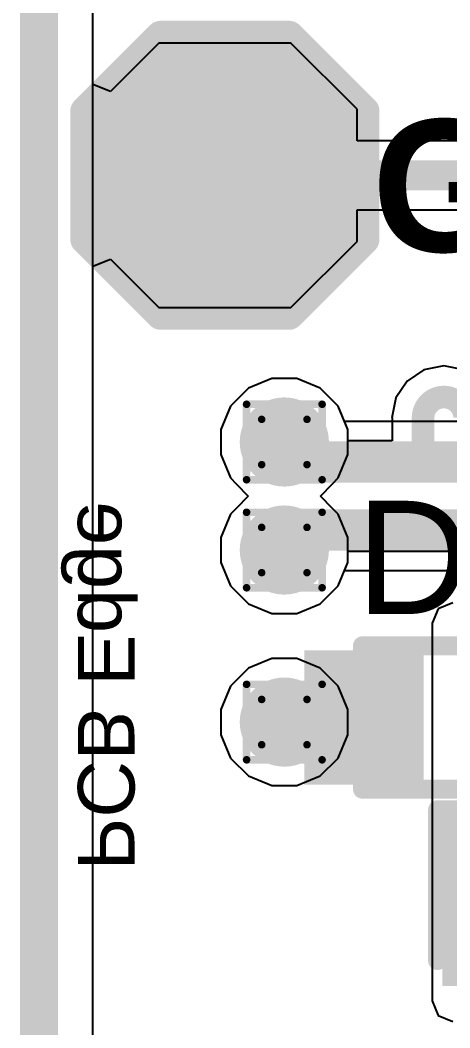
# Model space of a CAD drawing. Header units: inches. Extents: x -22 to 5433, y -13 to 5447.
# Drawn here: x -21.59 to -18.7, y 4.49 to 11.27 of the extents above; entities that cross this region are included whole.
import ezdxf

# ---------------------------------------------------------------- set-up
doc = ezdxf.new("R2010")
doc.units = ezdxf.units.IN
for name, color, linetype in [('Board_outline', 216, 'Continuous'), ('Bottom Layer', 5, 'Continuous'), ('Bottom Overlay', 54, 'Continuous'), ('Drill Drawing', 1, 'Continuous'), ('Ground', 16, 'Continuous'), ('Power', 76, 'Continuous'), ('Top Layer', 1, 'Continuous'), ('Top Overlay', 2, 'Continuous'), ('Top Paste', 8, 'Continuous'), ('Top Solder', 216, 'Continuous'), ('Via Holes', 16, 'Continuous')]:
    doc.layers.add(name, color=color, linetype=linetype)
doc.styles.add('Arial', font='', dxfattribs={"height": 0.2})
doc.styles.add('Arial_Bold', font='', dxfattribs={"height": 0.2})
doc.styles.get('Arial').set_extended_font_data('Arial')
doc.styles.get('Arial_Bold').set_extended_font_data('Arial', bold=True)

msp = doc.modelspace()

# ---------------------------------------------------------------- hatches: boundary and pattern name
at = {"layer": 'Bottom Layer'}
h = msp.add_hatch(color=5, dxfattribs=at)
edge = h.paths.add_edge_path()
edge.add_arc((-19.8084, 8.432), 0.3, 0, 360)
h = msp.add_hatch(color=5, dxfattribs=at)
edge = h.paths.add_edge_path()
edge.add_arc((-19.8084, 7.705), 0.3, 0, 360)
h = msp.add_hatch(color=5, dxfattribs=at)
edge = h.paths.add_edge_path()
edge.add_arc((-19.8084, 6.5471), 0.3, 0, 360)
at = {"layer": 'Ground'}
h = msp.add_hatch(color=16, dxfattribs=at)
edge = h.paths.add_edge_path()
edge.add_arc((-19.8084, 8.432), 0.3, 0, 360)
h = msp.add_hatch(color=16, dxfattribs=at)
edge = h.paths.add_edge_path()
edge.add_arc((-19.8084, 7.705), 0.3, 0, 360)
h = msp.add_hatch(color=16, dxfattribs=at)
edge = h.paths.add_edge_path()
edge.add_arc((-19.8084, 6.5471), 0.3, 0, 360)
at = {"layer": 'Power'}
h = msp.add_hatch(color=76, dxfattribs=at)
edge = h.paths.add_edge_path()
edge.add_arc((-19.8084, 8.432), 0.3, 0, 360)
h = msp.add_hatch(color=76, dxfattribs=at)
edge = h.paths.add_edge_path()
edge.add_arc((-19.8084, 7.705), 0.3, 0, 360)
h = msp.add_hatch(color=76, dxfattribs=at)
edge = h.paths.add_edge_path()
edge.add_arc((-19.8084, 6.5471), 0.3, 0, 360)
at = {"layer": 'Top Layer'}
for points in [[(-20.9704, 10.6079), (-20.9704, 9.8459), (-20.5894, 9.4649), (-19.8274, 9.4649), (-19.4464, 9.8459), (-19.4464, 10.6079), (-19.8274, 10.9889), (-20.5894, 10.9889)], [(-19.5733, 6.928), (-18.9733, 6.928), (-18.9733, 6.228), (-19.5733, 6.228)]]:
    msp.add_hatch(color=1, dxfattribs=at).paths.add_polyline_path(points)
h = msp.add_hatch(color=1, dxfattribs=at)
edge = h.paths.add_edge_path()
edge.add_arc((-19.8084, 8.432), 0.3, 0, 360)
h = msp.add_hatch(color=1, dxfattribs=at)
edge = h.paths.add_edge_path()
edge.add_arc((-19.8084, 7.705), 0.3, 0, 360)
h = msp.add_hatch(color=1, dxfattribs=at)
edge = h.paths.add_edge_path()
edge.add_arc((-19.8084, 6.5471), 0.3, 0, 360)
at = {"layer": 'Top Paste'}
for points in [[(-20.9704, 10.6079), (-20.9704, 9.8459), (-20.5894, 9.4649), (-19.8274, 9.4649), (-19.4464, 9.8459), (-19.4464, 10.6079), (-19.8274, 10.9889), (-20.5894, 10.9889)], [(-19.5733, 6.928), (-18.9733, 6.928), (-18.9733, 6.228), (-19.5733, 6.228)]]:
    msp.add_hatch(color=8, dxfattribs=at).paths.add_polyline_path(points)
at = {"layer": 'Top Solder'}
for points in [[(-21.072, 10.6587), (-21.072, 9.7951), (-20.6402, 9.3633), (-19.7766, 9.3633), (-19.3448, 9.7951), (-19.3448, 10.6587), (-19.7766, 11.0905), (-20.6402, 11.0905)], [(-19.6749, 7.0296), (-18.8717, 7.0296), (-18.8717, 6.1264), (-19.6749, 6.1264)], [(-18.7461, 4.7703), (-18.7461, 5.9263), (-17.0821, 5.9263), (-17.0821, 4.7703)]]:
    msp.add_hatch(color=216, dxfattribs=at).paths.add_polyline_path(points)
at = {"layer": 'Via Holes'}
h = msp.add_hatch(color=7, dxfattribs=at)
edge = h.paths.add_edge_path()
edge.add_arc((-19.8084, 8.432), 0.15, 0, 360)
h = msp.add_hatch(color=7, dxfattribs=at)
edge = h.paths.add_edge_path()
edge.add_arc((-19.8084, 7.705), 0.15, 0, 360)
h = msp.add_hatch(color=7, dxfattribs=at)
edge = h.paths.add_edge_path()
edge.add_arc((-19.8084, 6.5471), 0.15, 0, 360)

# ---------------------------------------------------------------- linework, layer by layer
at = {"layer": 'Board_outline'}
msp.add_lwpolyline([(-21.4584, -2.0049, 0.254, 0.254, 0), (-21.4584, 32.9924, 0.254, 0.254, 0)], format="xyseb", dxfattribs=at)
msp.add_lwpolyline([(-21.4584, -2.0049, 0.254, 0.254, 0), (-21.4584, 32.9924, 0.254, 0.254, 0)], format="xyseb", dxfattribs=at)
at = {"layer": 'Bottom Layer'}
for p, q in [((-21.0958, -2.005), (-21.0958, 13.3747)), ((-19.8933, 8.859), (-20.0503, 8.794)), ((-19.7235, 8.859), (-19.8933, 8.859)), ((-19.5665, 8.794), (-19.7235, 8.859)), ((-20.0503, 8.794), (-20.1704, 8.6739)), ((-19.4464, 8.6739), (-19.5665, 8.794)), ((-20.1704, 8.6739), (-20.2354, 8.5169)), ((-19.403, 8.569), (-19.4464, 8.6739)), ((-17.133, 8.569), (-19.403, 8.569)), ((-20.2354, 8.5169), (-20.2354, 8.347)), ((-20.2354, 8.347), (-20.1704, 8.1901)), ((-20.1704, 8.1901), (-20.1317, 8.1514)), ((-20.1317, 8.1514), (-20.0517, 8.0685)), ((-20.0517, 8.0685), (-20.1317, 7.9855)), ((-20.1704, 7.9469), (-20.2354, 7.7899)), ((-20.1317, 7.9855), (-20.1704, 7.9469)), ((-20.2354, 7.7899), (-20.2354, 7.62)), ((-20.2354, 7.62), (-20.1704, 7.4631)), ((-19.4464, 7.4631), (-19.403, 7.568)), ((-19.403, 7.568), (-17.435, 7.568)), ((-20.1704, 7.4631), (-20.0503, 7.343)), ((-19.5665, 7.343), (-19.4464, 7.4631)), ((-20.0503, 7.343), (-19.8933, 7.278)), ((-19.7235, 7.278), (-19.5665, 7.343)), ((-19.8933, 7.278), (-19.7235, 7.278))]:
    msp.add_line(p, q, dxfattribs=at)
for points in [[(-19.8084, 8.432, 0.2794, 0.2794, 0), (-19.6735, 8.2971, 0.2794, 0.2794, 0)], [(-19.6735, 8.2971, 0.2794, 0.2794, 0), (-17.133, 8.2971, 0.2794, 0.2794, 0)], [(-19.8084, 7.705, 0.2794, 0.2794, 0), (-19.6735, 7.8399, 0.2794, 0.2794, 0)], [(-19.6735, 7.8399, 0.2794, 0.2794, 0), (-17.3223, 7.8399, 0.2794, 0.2794, 0)]]:
    msp.add_lwpolyline(points, format="xyseb", dxfattribs=at)
for points in [[(-19.8783, 8.432, 0.1397, 0.1397, 1), (-19.7386, 8.432, 0.1397, 0.1397, 1)], [(-19.7434, 8.2971, 0.1397, 0.1397, 1), (-19.6037, 8.2971, 0.1397, 0.1397, 1)], [(-19.7434, 8.2971, 0.1397, 0.1397, 1), (-19.6037, 8.2971, 0.1397, 0.1397, 1)], [(-19.7434, 7.8399, 0.1397, 0.1397, 1), (-19.6037, 7.8399, 0.1397, 0.1397, 1)], [(-19.7434, 7.8399, 0.1397, 0.1397, 1), (-19.6037, 7.8399, 0.1397, 0.1397, 1)], [(-19.8783, 7.705, 0.1397, 0.1397, 1), (-19.7386, 7.705, 0.1397, 0.1397, 1)]]:
    msp.add_lwpolyline(points, format="xyseb", close=True, dxfattribs=at)
at = {"layer": 'Bottom Overlay'}
msp.add_lwpolyline([(-21.4584, 3.0471, 0.127, 0.127, 0), (-21.4584, 12.2471, 0.127, 0.127, 0)], format="xyseb", dxfattribs=at)
at = {"layer": 'Drill Drawing'}
for points in [[(-20.0624, 8.686, 0.0508, 0.0508, 0), (-19.5544, 8.686, 0.0508, 0.0508, 0)], [(-20.0624, 8.178, 0.0508, 0.0508, 0), (-20.0624, 8.686, 0.0508, 0.0508, 0)], [(-19.5544, 8.178, 0.0508, 0.0508, 0), (-19.5544, 8.686, 0.0508, 0.0508, 0)], [(-19.9608, 8.5844, 0.0508, 0.0508, 0), (-19.656, 8.5844, 0.0508, 0.0508, 0)], [(-19.9608, 8.2796, 0.0508, 0.0508, 0), (-19.9608, 8.5844, 0.0508, 0.0508, 0)], [(-19.656, 8.2796, 0.0508, 0.0508, 0), (-19.656, 8.5844, 0.0508, 0.0508, 0)], [(-19.9608, 8.2796, 0.0508, 0.0508, 0), (-19.656, 8.2796, 0.0508, 0.0508, 0)], [(-20.0624, 8.178, 0.0508, 0.0508, 0), (-19.5544, 8.178, 0.0508, 0.0508, 0)], [(-20.0624, 7.959, 0.0508, 0.0508, 0), (-19.5544, 7.959, 0.0508, 0.0508, 0)], [(-20.0624, 7.451, 0.0508, 0.0508, 0), (-20.0624, 7.959, 0.0508, 0.0508, 0)], [(-19.5544, 7.451, 0.0508, 0.0508, 0), (-19.5544, 7.959, 0.0508, 0.0508, 0)], [(-19.9608, 7.8574, 0.0508, 0.0508, 0), (-19.656, 7.8574, 0.0508, 0.0508, 0)], [(-19.9608, 7.5526, 0.0508, 0.0508, 0), (-19.9608, 7.8574, 0.0508, 0.0508, 0)], [(-19.656, 7.5526, 0.0508, 0.0508, 0), (-19.656, 7.8574, 0.0508, 0.0508, 0)], [(-19.9608, 7.5526, 0.0508, 0.0508, 0), (-19.656, 7.5526, 0.0508, 0.0508, 0)], [(-20.0624, 7.451, 0.0508, 0.0508, 0), (-19.5544, 7.451, 0.0508, 0.0508, 0)], [(-20.0624, 6.8011, 0.0508, 0.0508, 0), (-19.5544, 6.8011, 0.0508, 0.0508, 0)], [(-20.0624, 6.2931, 0.0508, 0.0508, 0), (-20.0624, 6.8011, 0.0508, 0.0508, 0)], [(-19.5544, 6.2931, 0.0508, 0.0508, 0), (-19.5544, 6.8011, 0.0508, 0.0508, 0)], [(-19.9608, 6.6995, 0.0508, 0.0508, 0), (-19.656, 6.6995, 0.0508, 0.0508, 0)], [(-19.9608, 6.3947, 0.0508, 0.0508, 0), (-19.9608, 6.6995, 0.0508, 0.0508, 0)], [(-19.656, 6.3947, 0.0508, 0.0508, 0), (-19.656, 6.6995, 0.0508, 0.0508, 0)], [(-19.9608, 6.3947, 0.0508, 0.0508, 0), (-19.656, 6.3947, 0.0508, 0.0508, 0)], [(-20.0624, 6.2931, 0.0508, 0.0508, 0), (-19.5544, 6.2931, 0.0508, 0.0508, 0)]]:
    msp.add_lwpolyline(points, format="xyseb", dxfattribs=at)
for points in [[(-20.0751, 8.686, 0.0254, 0.0254, 1), (-20.0497, 8.686, 0.0254, 0.0254, 1)], [(-20.0751, 8.686, 0.0254, 0.0254, 1), (-20.0497, 8.686, 0.0254, 0.0254, 1)], [(-19.5671, 8.686, 0.0254, 0.0254, 1), (-19.5417, 8.686, 0.0254, 0.0254, 1)], [(-19.5671, 8.686, 0.0254, 0.0254, 1), (-19.5417, 8.686, 0.0254, 0.0254, 1)], [(-19.9735, 8.5844, 0.0254, 0.0254, 1), (-19.9481, 8.5844, 0.0254, 0.0254, 1)], [(-19.9735, 8.5844, 0.0254, 0.0254, 1), (-19.9481, 8.5844, 0.0254, 0.0254, 1)], [(-19.6687, 8.5844, 0.0254, 0.0254, 1), (-19.6433, 8.5844, 0.0254, 0.0254, 1)], [(-19.6687, 8.5844, 0.0254, 0.0254, 1), (-19.6433, 8.5844, 0.0254, 0.0254, 1)], [(-19.9735, 8.2796, 0.0254, 0.0254, 1), (-19.9481, 8.2796, 0.0254, 0.0254, 1)], [(-19.9735, 8.2796, 0.0254, 0.0254, 1), (-19.9481, 8.2796, 0.0254, 0.0254, 1)], [(-19.6687, 8.2796, 0.0254, 0.0254, 1), (-19.6433, 8.2796, 0.0254, 0.0254, 1)], [(-19.6687, 8.2796, 0.0254, 0.0254, 1), (-19.6433, 8.2796, 0.0254, 0.0254, 1)], [(-20.0751, 8.178, 0.0254, 0.0254, 1), (-20.0497, 8.178, 0.0254, 0.0254, 1)], [(-20.0751, 8.178, 0.0254, 0.0254, 1), (-20.0497, 8.178, 0.0254, 0.0254, 1)], [(-19.5671, 8.178, 0.0254, 0.0254, 1), (-19.5417, 8.178, 0.0254, 0.0254, 1)], [(-19.5671, 8.178, 0.0254, 0.0254, 1), (-19.5417, 8.178, 0.0254, 0.0254, 1)], [(-20.0751, 7.959, 0.0254, 0.0254, 1), (-20.0497, 7.959, 0.0254, 0.0254, 1)], [(-20.0751, 7.959, 0.0254, 0.0254, 1), (-20.0497, 7.959, 0.0254, 0.0254, 1)], [(-19.5671, 7.959, 0.0254, 0.0254, 1), (-19.5417, 7.959, 0.0254, 0.0254, 1)], [(-19.5671, 7.959, 0.0254, 0.0254, 1), (-19.5417, 7.959, 0.0254, 0.0254, 1)], [(-19.9735, 7.8574, 0.0254, 0.0254, 1), (-19.9481, 7.8574, 0.0254, 0.0254, 1)], [(-19.9735, 7.8574, 0.0254, 0.0254, 1), (-19.9481, 7.8574, 0.0254, 0.0254, 1)], [(-19.6687, 7.8574, 0.0254, 0.0254, 1), (-19.6433, 7.8574, 0.0254, 0.0254, 1)], [(-19.6687, 7.8574, 0.0254, 0.0254, 1), (-19.6433, 7.8574, 0.0254, 0.0254, 1)], [(-19.9735, 7.5526, 0.0254, 0.0254, 1), (-19.9481, 7.5526, 0.0254, 0.0254, 1)], [(-19.9735, 7.5526, 0.0254, 0.0254, 1), (-19.9481, 7.5526, 0.0254, 0.0254, 1)], [(-19.6687, 7.5526, 0.0254, 0.0254, 1), (-19.6433, 7.5526, 0.0254, 0.0254, 1)], [(-19.6687, 7.5526, 0.0254, 0.0254, 1), (-19.6433, 7.5526, 0.0254, 0.0254, 1)], [(-20.0751, 7.451, 0.0254, 0.0254, 1), (-20.0497, 7.451, 0.0254, 0.0254, 1)], [(-20.0751, 7.451, 0.0254, 0.0254, 1), (-20.0497, 7.451, 0.0254, 0.0254, 1)], [(-19.5671, 7.451, 0.0254, 0.0254, 1), (-19.5417, 7.451, 0.0254, 0.0254, 1)], [(-19.5671, 7.451, 0.0254, 0.0254, 1), (-19.5417, 7.451, 0.0254, 0.0254, 1)], [(-20.0751, 6.8011, 0.0254, 0.0254, 1), (-20.0497, 6.8011, 0.0254, 0.0254, 1)], [(-20.0751, 6.8011, 0.0254, 0.0254, 1), (-20.0497, 6.8011, 0.0254, 0.0254, 1)], [(-19.5671, 6.8011, 0.0254, 0.0254, 1), (-19.5417, 6.8011, 0.0254, 0.0254, 1)], [(-19.5671, 6.8011, 0.0254, 0.0254, 1), (-19.5417, 6.8011, 0.0254, 0.0254, 1)], [(-19.9735, 6.6995, 0.0254, 0.0254, 1), (-19.9481, 6.6995, 0.0254, 0.0254, 1)], [(-19.9735, 6.6995, 0.0254, 0.0254, 1), (-19.9481, 6.6995, 0.0254, 0.0254, 1)], [(-19.6687, 6.6995, 0.0254, 0.0254, 1), (-19.6433, 6.6995, 0.0254, 0.0254, 1)], [(-19.6687, 6.6995, 0.0254, 0.0254, 1), (-19.6433, 6.6995, 0.0254, 0.0254, 1)], [(-19.9735, 6.3947, 0.0254, 0.0254, 1), (-19.9481, 6.3947, 0.0254, 0.0254, 1)], [(-19.9735, 6.3947, 0.0254, 0.0254, 1), (-19.9481, 6.3947, 0.0254, 0.0254, 1)], [(-19.6687, 6.3947, 0.0254, 0.0254, 1), (-19.6433, 6.3947, 0.0254, 0.0254, 1)], [(-19.6687, 6.3947, 0.0254, 0.0254, 1), (-19.6433, 6.3947, 0.0254, 0.0254, 1)], [(-20.0751, 6.2931, 0.0254, 0.0254, 1), (-20.0497, 6.2931, 0.0254, 0.0254, 1)], [(-20.0751, 6.2931, 0.0254, 0.0254, 1), (-20.0497, 6.2931, 0.0254, 0.0254, 1)], [(-19.5671, 6.2931, 0.0254, 0.0254, 1), (-19.5417, 6.2931, 0.0254, 0.0254, 1)], [(-19.5671, 6.2931, 0.0254, 0.0254, 1), (-19.5417, 6.2931, 0.0254, 0.0254, 1)]]:
    msp.add_lwpolyline(points, format="xyseb", close=True, dxfattribs=at)
at = {"layer": 'Ground'}
for p, q in [((-21.0958, -2.005), (-21.0958, 14.8642)), ((-18.8692, 8.9177), (-18.9826, 8.8419)), ((-18.7354, 8.9443), (-18.8692, 8.9177)), ((-18.6016, 8.9177), (-18.7354, 8.9443)), ((-19.8933, 8.859), (-20.0503, 8.794)), ((-19.7235, 8.859), (-19.8933, 8.859)), ((-19.5665, 8.794), (-19.7235, 8.859)), ((-18.9826, 8.8419), (-19.0584, 8.7285)), ((-20.0503, 8.794), (-20.1704, 8.6739)), ((-19.4464, 8.6739), (-19.5665, 8.794)), ((-19.0584, 8.7285), (-19.085, 8.5947)), ((-20.1704, 8.6739), (-20.2354, 8.5169)), ((-19.3814, 8.5169), (-19.4464, 8.6739)), ((-19.085, 8.5947), (-19.0823, 8.5947)), ((-19.0823, 8.5947), (-19.0823, 8.4408)), ((-20.2354, 8.5169), (-20.2354, 8.347)), ((-19.3814, 8.4408), (-19.3814, 8.5169)), ((-19.0823, 8.4408), (-19.3814, 8.4408)), ((-20.2354, 8.347), (-20.1704, 8.1901)), ((-20.1704, 8.1901), (-20.1317, 8.1514)), ((-20.1317, 8.1514), (-20.0517, 8.0685)), ((-20.0517, 8.0685), (-20.1317, 7.9855)), ((-20.1704, 7.9469), (-20.2354, 7.7899)), ((-20.1317, 7.9855), (-20.1704, 7.9469)), ((-20.2354, 7.7899), (-20.2354, 7.62)), ((-19.3814, 7.62), (-19.3814, 7.6962)), ((-19.3814, 7.6962), (-15.9391, 7.6962)), ((-20.2354, 7.62), (-20.1704, 7.4631)), ((-19.4464, 7.4631), (-19.3814, 7.62)), ((-20.1704, 7.4631), (-20.0503, 7.343)), ((-19.5665, 7.343), (-19.4464, 7.4631)), ((-20.0503, 7.343), (-19.8933, 7.278)), ((-19.7235, 7.278), (-19.5665, 7.343)), ((-19.8933, 7.278), (-19.7235, 7.278))]:
    msp.add_line(p, q, dxfattribs=at)
for points in [[(-18.8751, 8.5947, 0.1524, 0.1524, -1), (-18.5957, 8.5947, 0.1524, 0.1524, 0)], [(-18.8751, 8.386, 0.1524, 0.1524, 0), (-18.8751, 8.5947, 0.1524, 0.1524, 0)], [(-19.8084, 8.432, 0.1524, 0.1524, 0), (-19.61, 8.2336, 0.1524, 0.1524, 0)], [(-18.8751, 8.386, 0.1524, 0.1524, -0.414214), (-19.0275, 8.2336, 0.1524, 0.1524, 0)], [(-19.61, 8.2336, 0.1524, 0.1524, 0), (-19.1037, 8.2336, 0.1524, 0.1524, 0)], [(-19.1037, 8.2336, 0.1524, 0.1524, 0), (-19.0275, 8.2336, 0.1524, 0.1524, 0)], [(-19.8084, 7.705, 0.1524, 0.1524, 0), (-19.61, 7.9034, 0.1524, 0.1524, 0)], [(-19.61, 7.9034, 0.1524, 0.1524, 0), (-15.8533, 7.9034, 0.1524, 0.1524, 0)]]:
    msp.add_lwpolyline(points, format="xyseb", dxfattribs=at)
for points in [[(-18.9132, 8.5947, 0.0762, 0.0762, 1), (-18.837, 8.5947, 0.0762, 0.0762, 1)], [(-18.9132, 8.5947, 0.0762, 0.0762, 1), (-18.837, 8.5947, 0.0762, 0.0762, 1)], [(-19.8465, 8.432, 0.0762, 0.0762, 1), (-19.7703, 8.432, 0.0762, 0.0762, 1)], [(-18.9132, 8.386, 0.0762, 0.0762, 1), (-18.837, 8.386, 0.0762, 0.0762, 1)], [(-18.9132, 8.386, 0.0762, 0.0762, 1), (-18.837, 8.386, 0.0762, 0.0762, 1)], [(-19.6481, 8.2336, 0.0762, 0.0762, 1), (-19.5719, 8.2336, 0.0762, 0.0762, 1)], [(-19.6481, 8.2336, 0.0762, 0.0762, 1), (-19.5719, 8.2336, 0.0762, 0.0762, 1)], [(-19.1418, 8.2336, 0.0762, 0.0762, 1), (-19.0656, 8.2336, 0.0762, 0.0762, 1)], [(-19.1418, 8.2336, 0.0762, 0.0762, 1), (-19.0656, 8.2336, 0.0762, 0.0762, 1)], [(-19.0656, 8.2336, 0.0762, 0.0762, 1), (-18.9894, 8.2336, 0.0762, 0.0762, 1)], [(-19.0656, 8.2336, 0.0762, 0.0762, 1), (-18.9894, 8.2336, 0.0762, 0.0762, 1)], [(-19.6481, 7.9034, 0.0762, 0.0762, 1), (-19.5719, 7.9034, 0.0762, 0.0762, 1)], [(-19.6481, 7.9034, 0.0762, 0.0762, 1), (-19.5719, 7.9034, 0.0762, 0.0762, 1)], [(-19.8465, 7.705, 0.0762, 0.0762, 1), (-19.7703, 7.705, 0.0762, 0.0762, 1)]]:
    msp.add_lwpolyline(points, format="xyseb", close=True, dxfattribs=at)
at = {"layer": 'Power'}
for p, q in [((-21.0958, 3.5873), (-21.0958, 11.7068)), ((-19.8933, 8.859), (-20.0503, 8.794)), ((-19.7235, 8.859), (-19.8933, 8.859)), ((-19.5665, 8.794), (-19.7235, 8.859)), ((-20.0503, 8.794), (-20.1704, 8.6739)), ((-19.4464, 8.6739), (-19.5665, 8.794)), ((-20.1704, 8.6739), (-20.2354, 8.5169)), ((-19.3814, 8.5169), (-19.4464, 8.6739)), ((-20.2354, 8.5169), (-20.2354, 8.347)), ((-19.3814, 8.347), (-19.3814, 8.5169)), ((-20.2354, 8.347), (-20.1704, 8.1901)), ((-19.4464, 8.1901), (-19.3814, 8.347)), ((-20.1704, 8.1901), (-20.1317, 8.1514)), ((-20.1317, 8.1514), (-20.0517, 8.0685)), ((-19.5651, 8.0685), (-19.4851, 8.1514)), ((-19.4851, 8.1514), (-19.4464, 8.1901)), ((-20.0517, 8.0685), (-20.1317, 7.9855)), ((-19.4851, 7.9855), (-19.5651, 8.0685)), ((-20.1704, 7.9469), (-20.2354, 7.7899)), ((-20.1317, 7.9855), (-20.1704, 7.9469)), ((-19.4464, 7.9469), (-19.4851, 7.9855)), ((-19.3814, 7.7899), (-19.4464, 7.9469)), ((-20.2354, 7.7899), (-20.2354, 7.62)), ((-19.3814, 7.62), (-19.3814, 7.7899)), ((-20.2354, 7.62), (-20.1704, 7.4631)), ((-19.4464, 7.4631), (-19.3814, 7.62)), ((-20.1704, 7.4631), (-20.0503, 7.343)), ((-19.5665, 7.343), (-19.4464, 7.4631)), ((-20.0503, 7.343), (-19.8933, 7.278)), ((-19.7235, 7.278), (-19.5665, 7.343)), ((-19.8933, 7.278), (-19.7235, 7.278)), ((-19.8933, 6.9741), (-20.0503, 6.9091)), ((-19.7235, 6.9741), (-19.8933, 6.9741)), ((-19.5665, 6.9091), (-19.7235, 6.9741)), ((-20.0503, 6.9091), (-20.1704, 6.789)), ((-19.4464, 6.789), (-19.5665, 6.9091)), ((-20.1704, 6.789), (-20.2354, 6.632)), ((-19.3814, 6.632), (-19.4464, 6.789)), ((-20.2354, 6.632), (-20.2354, 6.4621)), ((-19.3814, 6.4621), (-19.3814, 6.632)), ((-20.2354, 6.4621), (-20.1704, 6.3052)), ((-19.4464, 6.3052), (-19.3814, 6.4621)), ((-20.1704, 6.3052), (-20.0503, 6.1851)), ((-19.5665, 6.1851), (-19.4464, 6.3052)), ((-20.0503, 6.1851), (-19.8933, 6.1201)), ((-19.7235, 6.1201), (-19.5665, 6.1851)), ((-19.8933, 6.1201), (-19.7235, 6.1201))]:
    msp.add_line(p, q, dxfattribs=at)
at = {"layer": 'Top Layer'}
for p, q in [((-21.0958, 10.8388), (-21.0958, 14.8642)), ((-20.6529, 11.1159), (-20.9785, 10.7902)), ((-19.7639, 11.1159), (-20.6529, 11.1159)), ((-19.3194, 10.6714), (-19.7639, 11.1159)), ((-20.9785, 10.7902), (-21.0958, 10.8388)), ((-19.3194, 10.4599), (-19.3194, 10.6714)), ((-17.6297, 10.4599), (-19.3194, 10.4599)), ((-19.3194, 9.7824), (-19.3194, 9.9938)), ((-19.3194, 9.9938), (-17.5331, 9.9938)), ((-19.7639, 9.3379), (-19.3194, 9.7824)), ((-21.0958, 9.6149), (-20.9785, 9.6635)), ((-20.9785, 9.6635), (-20.6529, 9.3379)), ((-21.0958, -2.005), (-21.0958, 9.6149)), ((-20.6529, 9.3379), (-19.7639, 9.3379)), ((-19.8933, 8.859), (-20.0503, 8.794)), ((-19.7235, 8.859), (-19.8933, 8.859)), ((-19.5665, 8.794), (-19.7235, 8.859)), ((-20.0503, 8.794), (-20.1704, 8.6739)), ((-19.4464, 8.6739), (-19.5665, 8.794)), ((-20.1704, 8.6739), (-20.2354, 8.5169)), ((-19.3814, 8.5169), (-19.4464, 8.6739)), ((-20.2354, 8.5169), (-20.2354, 8.347)), ((-19.3814, 8.347), (-19.3814, 8.5169)), ((-20.2354, 8.347), (-20.1704, 8.1901)), ((-19.4464, 8.1901), (-19.3814, 8.347)), ((-20.1704, 8.1901), (-20.1317, 8.1514)), ((-20.1317, 8.1514), (-20.0517, 8.0685)), ((-19.5651, 8.0685), (-19.4851, 8.1514)), ((-19.4851, 8.1514), (-19.4464, 8.1901)), ((-20.0517, 8.0685), (-20.1317, 7.9855)), ((-19.4851, 7.9855), (-19.5651, 8.0685)), ((-20.1704, 7.9469), (-20.2354, 7.7899)), ((-20.1317, 7.9855), (-20.1704, 7.9469)), ((-19.4464, 7.9469), (-19.4851, 7.9855)), ((-19.3814, 7.7899), (-19.4464, 7.9469)), ((-20.2354, 7.7899), (-20.2354, 7.62)), ((-19.3814, 7.62), (-19.3814, 7.7899)), ((-20.2354, 7.62), (-20.1704, 7.4631)), ((-19.4464, 7.4631), (-19.3814, 7.62)), ((-20.1704, 7.4631), (-20.0503, 7.343)), ((-19.5665, 7.343), (-19.4464, 7.4631)), ((-20.0503, 7.343), (-19.8933, 7.278)), ((-19.7235, 7.278), (-19.5665, 7.343)), ((-18.6761, 7.3504), (-18.7733, 7.3102)), ((-19.8933, 7.278), (-19.7235, 7.278)), ((-18.7733, 7.3102), (-18.8136, 7.213)), ((-18.8136, 7.213), (-18.8136, 5.8563)), ((-18.8136, 5.8563), (-18.8136, 4.6702)), ((-18.8136, 4.6702), (-18.7733, 4.573)), ((-18.7733, 4.573), (-18.6761, 4.5328))]:
    msp.add_line(p, q, dxfattribs=at)
msp.add_lwpolyline([(-20.2084, 10.2269, 0.2032, 0.2032, 0), (-17.5331, 10.2269, 0.2032, 0.2032, 0)], format="xyseb", dxfattribs=at)
msp.add_lwpolyline([(-20.2592, 10.2269, 0.1016, 0.1016, 1), (-20.1576, 10.2269, 0.1016, 0.1016, 1)], format="xyseb", close=True, dxfattribs=at)
at = {"layer": 'Top Overlay'}
for points in [[(-21.1482, 10.6587, 0.2, 0.2, 0), (-20.6402, 11.1667, 0.2, 0.2, 0)], [(-20.6402, 11.1667, 0.2, 0.2, 0), (-19.7766, 11.1667, 0.2, 0.2, 0)], [(-19.7766, 11.1667, 0.2, 0.2, 0), (-19.2686, 10.6587, 0.2, 0.2, 0)], [(-21.1482, 9.7951, 0.2, 0.2, 0), (-21.1482, 10.6587, 0.2, 0.2, 0)], [(-19.2686, 9.7951, 0.2, 0.2, 0), (-19.2686, 10.6587, 0.2, 0.2, 0)], [(-21.1482, 9.7951, 0.2, 0.2, 0), (-20.6402, 9.2871, 0.2, 0.2, 0)], [(-19.7766, 9.2871, 0.2, 0.2, 0), (-19.2686, 9.7951, 0.2, 0.2, 0)], [(-20.6402, 9.2871, 0.2, 0.2, 0), (-19.7766, 9.2871, 0.2, 0.2, 0)], [(-19.2829, 7.0606, 0.127, 0.127, 0), (-18.0129, 7.0606, 0.127, 0.127, 0)], [(-19.2829, 7.0098, 0.127, 0.127, 0), (-19.2829, 7.0598, 0.127, 0.127, 0)], [(-19.2829, 6.0962, 0.127, 0.127, 0), (-19.2829, 6.1462, 0.127, 0.127, 0)], [(-19.2829, 6.0954, 0.127, 0.127, 0), (-18.0129, 6.0954, 0.127, 0.127, 0)], [(-18.7777, 5.9579, 0.127, 0.127, 0), (-17.0505, 5.9579, 0.127, 0.127, 0)], [(-18.7777, 4.9419, 0.127, 0.127, 0), (-18.7777, 5.9579, 0.127, 0.127, 0)]]:
    msp.add_lwpolyline(points, format="xyseb", dxfattribs=at)
for points in [[(-20.6902, 11.1667, 0.1, 0.1, 1), (-20.5902, 11.1667, 0.1, 0.1, 1)], [(-20.6902, 11.1667, 0.1, 0.1, 1), (-20.5902, 11.1667, 0.1, 0.1, 1)], [(-19.8266, 11.1667, 0.1, 0.1, 1), (-19.7266, 11.1667, 0.1, 0.1, 1)], [(-19.8266, 11.1667, 0.1, 0.1, 1), (-19.7266, 11.1667, 0.1, 0.1, 1)], [(-21.1982, 10.6587, 0.1, 0.1, 1), (-21.0982, 10.6587, 0.1, 0.1, 1)], [(-21.1982, 10.6587, 0.1, 0.1, 1), (-21.0982, 10.6587, 0.1, 0.1, 1)], [(-19.3186, 10.6587, 0.1, 0.1, 1), (-19.2186, 10.6587, 0.1, 0.1, 1)], [(-19.3186, 10.6587, 0.1, 0.1, 1), (-19.2186, 10.6587, 0.1, 0.1, 1)], [(-21.1982, 9.7951, 0.1, 0.1, 1), (-21.0982, 9.7951, 0.1, 0.1, 1)], [(-21.1982, 9.7951, 0.1, 0.1, 1), (-21.0982, 9.7951, 0.1, 0.1, 1)], [(-19.3186, 9.7951, 0.1, 0.1, 1), (-19.2186, 9.7951, 0.1, 0.1, 1)], [(-19.3186, 9.7951, 0.1, 0.1, 1), (-19.2186, 9.7951, 0.1, 0.1, 1)], [(-20.6902, 9.2871, 0.1, 0.1, 1), (-20.5902, 9.2871, 0.1, 0.1, 1)], [(-20.6902, 9.2871, 0.1, 0.1, 1), (-20.5902, 9.2871, 0.1, 0.1, 1)], [(-19.8266, 9.2871, 0.1, 0.1, 1), (-19.7266, 9.2871, 0.1, 0.1, 1)], [(-19.8266, 9.2871, 0.1, 0.1, 1), (-19.7266, 9.2871, 0.1, 0.1, 1)], [(-19.3147, 7.0606, 0.0635, 0.0635, 1), (-19.2512, 7.0606, 0.0635, 0.0635, 1)], [(-19.3147, 7.0598, 0.0635, 0.0635, 1), (-19.2512, 7.0598, 0.0635, 0.0635, 1)], [(-19.3147, 7.0098, 0.0635, 0.0635, 1), (-19.2512, 7.0098, 0.0635, 0.0635, 1)], [(-19.3147, 6.1462, 0.0635, 0.0635, 1), (-19.2512, 6.1462, 0.0635, 0.0635, 1)], [(-19.3147, 6.0962, 0.0635, 0.0635, 1), (-19.2512, 6.0962, 0.0635, 0.0635, 1)], [(-19.3147, 6.0954, 0.0635, 0.0635, 1), (-19.2512, 6.0954, 0.0635, 0.0635, 1)], [(-18.8095, 5.9579, 0.0635, 0.0635, 1), (-18.746, 5.9579, 0.0635, 0.0635, 1)], [(-18.8095, 5.9579, 0.0635, 0.0635, 1), (-18.746, 5.9579, 0.0635, 0.0635, 1)], [(-18.8095, 4.9419, 0.0635, 0.0635, 1), (-18.746, 4.9419, 0.0635, 0.0635, 1)]]:
    msp.add_lwpolyline(points, format="xyseb", close=True, dxfattribs=at)

# ---------------------------------------------------------------- texts
at = {"layer": 'Bottom Overlay', "style": 'Arial', "text_generation_flag": 2}
msp.add_text('PCB Edge', height=0.381, rotation=270, dxfattribs=at).set_placement((-21.1973, 5.5487))
at = {"layer": 'Top Overlay', "style": 'Arial_Bold'}
msp.add_text('GPIO22', height=0.889, rotation=360, dxfattribs=at).set_placement((-19.2206, 9.7127))
at = {"layer": 'Top Overlay', "style": 'Arial'}
msp.add_text('D15', height=0.762, dxfattribs=at).set_placement((-19.3255, 7.2748))

doc.saveas('drawing.dxf')
